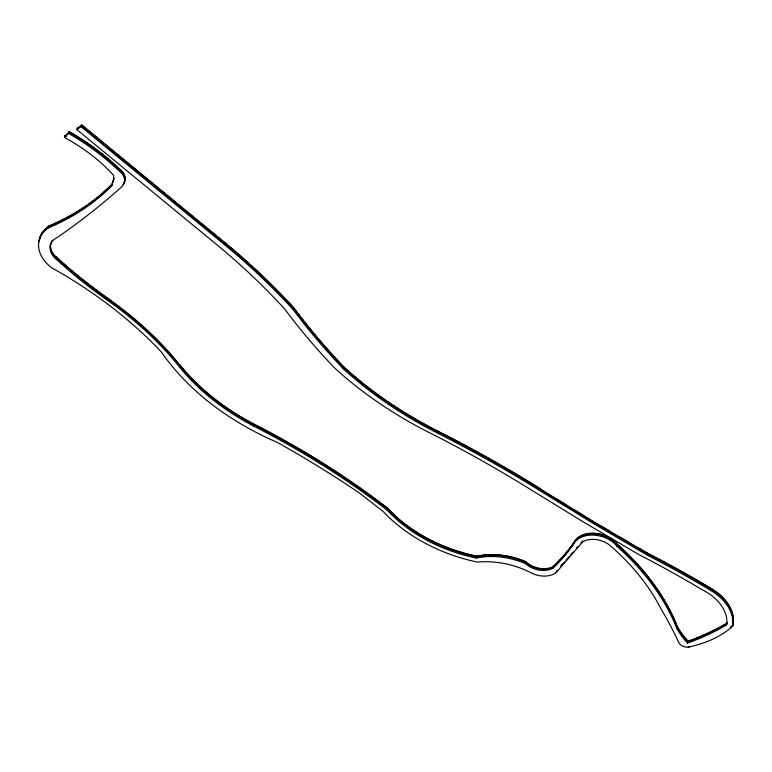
<?xml version="1.0" encoding="UTF-8"?>
<svg xmlns="http://www.w3.org/2000/svg" width="772" height="772" viewBox="0 0 772 772"><rect width="100%" height="100%" fill="white"/><g stroke="black" fill="none" stroke-linecap="round" stroke-linejoin="round"><path stroke-width="1.16" d="M113.677 179.017L113.6 175.379A161.589 112.451 15 0 0 68.235 139.549L64.423 137.464L64.916 135.631L65.813 136.036M64.906 136.248L65.051 135.708L66.189 136.326M65.195 135.698L65.244 136.345M64.423 137.464L68.515 133.363L68.998 131.539A223.542 155.558 15 0 1 118.975 168.557A16.791 11.686 15 0 1 124.051 182.674A16.695 11.619 15 0 0 124.562 181.304M48.356 227.914L48.839 226.09A270.644 188.339 15 0 0 112.162 184.045L111.67 185.869A270.644 188.339 15 0 1 48.356 227.914A39.333 27.367 15 0 0 51.463 267.662L53.924 268.994A397.87 276.878 15 0 1 161.367 351.964A236.801 164.793 15 0 0 277.582 442.51A918.41 639.139 15 0 1 358.662 492.478L383.163 511.469A139.404 97.011 15 0 0 468.102 559.932L477.395 562.112A70.551 49.099 15 0 1 531.57 573.094A20.14 14.012 15 0 0 541.49 575.98L544.887 576.115A20.14 14.012 15 0 0 556.236 572.457L583.024 541.568A19.937 13.877 15 0 1 610.266 545.688A236.377 164.494 15 0 1 661.131 609.166L662.048 610.71A464.204 323.043 15 0 1 678.8 642.661A7.701 5.356 15 0 0 687.138 647.139L689.878 646.743A114.188 79.468 15 0 0 732.618 626.266L733.004 624.403A48.443 33.707 15 0 0 711.562 588.891A840.785 585.108 15 0 0 648.142 553.553L638.319 547.975M118.975 168.557L118.492 170.38A16.791 11.686 15 0 1 121.638 186.872A978.693 681.087 15 0 1 57.109 237.573A20.95 14.581 15 0 0 55.159 258.253A457.613 318.46 15 0 0 107.578 300.385L112.008 303.512A334.18 232.555 15 0 1 179.558 367.047A207.861 144.654 15 0 0 253.197 425.874A682.487 474.954 15 0 1 387.119 510.099A130.121 90.556 15 0 0 476.372 558.059A60.67 42.219 15 0 1 525.645 563.743A19.609 13.645 15 0 0 552.868 568.298L554.441 566.802A275.845 191.967 15 0 0 573.548 544.154A24.656 17.158 15 0 1 593.745 535.131A24.656 17.158 15 0 1 617.069 546.393A259.508 180.59 15 0 1 676.841 628.495A77.808 54.146 15 0 0 687.649 643.086A279.908 194.785 15 0 0 726.703 624.876A45.316 31.536 15 0 0 702.578 589.982A840.785 585.108 15 0 0 639.1 554.701L583.285 521.92L530.779 489.651A1015.084 706.409 15 0 0 428.856 432.378A347.265 241.665 15 0 1 334.778 368.147A674.371 469.299 15 0 1 284.733 309.061A639.949 445.347 15 0 0 216.006 244.039L76.862 129.609L77.345 127.785M76.862 129.609L81.031 126.685L81.523 124.861L225.048 242.881A639.949 445.347 15 0 1 293.775 307.912A674.371 469.299 15 0 0 343.82 366.999A347.265 241.665 15 0 0 437.907 431.23A1014.987 706.341 15 0 1 539.763 488.56L565.953 504.743M253.496 424.639A207.957 144.721 15 0 1 179.828 365.783A334.073 232.488 15 0 0 112.287 302.267L107.858 299.14A457.728 318.537 15 0 1 55.43 256.989L55.574 256.458A21.047 14.649 15 0 1 50.894 242.997M55.159 258.253L55.652 256.429A457.613 318.46 15 0 0 108.061 298.561L112.5 301.688A334.18 232.555 15 0 1 180.05 365.224A207.861 144.654 15 0 0 253.689 424.05A682.487 474.954 15 0 1 387.612 508.275A130.236 90.633 15 0 0 476.874 556.313A60.583 42.161 15 0 1 526.089 561.968A19.705 13.713 15 0 0 553.428 566.532L555.01 565.027A275.942 192.035 15 0 0 574.127 542.369A24.559 17.09 15 0 1 594.247 533.384A24.559 17.09 15 0 1 617.484 544.607A259.421 180.532 15 0 1 677.237 626.681A77.924 54.233 15 0 0 686.926 640.094L687.977 641.889L686.781 640.625A77.924 54.233 15 0 1 677.092 627.211A259.421 180.532 15 0 0 617.339 545.138A24.559 17.09 15 0 0 594.102 533.915A24.559 17.09 15 0 0 573.982 542.899A275.942 192.035 15 0 1 554.865 565.558L553.292 567.063A19.705 13.713 15 0 1 525.935 562.498A60.583 42.161 15 0 0 476.739 556.853A130.236 90.633 15 0 1 387.39 508.844A682.371 474.877 15 0 0 253.496 424.639M122.98 184.411A16.695 11.619 15 0 0 118.763 169.126L118.907 168.595A223.233 155.355 15 0 0 69.036 131.645L68.998 131.539M107.578 300.385L108.061 298.561M179.828 365.783L179.963 365.252A207.957 144.721 15 0 0 253.641 424.108A682.371 474.877 15 0 1 387.534 508.314A130.121 90.556 15 0 0 476.864 556.236A60.67 42.219 15 0 1 526.137 561.919L525.645 563.743M179.558 367.047L180.05 365.224M732.618 626.266A48.549 33.785 15 0 0 711.137 590.657A840.785 585.108 15 0 0 647.65 555.377L591.834 522.596L539.329 490.326A1015.084 706.409 15 0 0 437.415 433.053A347.265 241.665 15 0 1 343.337 368.823A674.371 469.299 15 0 1 293.292 309.736A639.949 445.347 15 0 0 224.555 244.705L225.048 242.881M253.197 425.874L253.689 424.05M730.65 626.825A114.053 79.371 15 0 0 732.869 624.934A48.443 33.707 15 0 0 711.427 589.422A840.689 585.051 15 0 0 647.949 554.132L592.124 521.361L539.618 489.091A1014.987 706.341 15 0 0 437.714 431.818A347.371 241.742 15 0 1 343.608 367.568A674.467 469.366 15 0 1 293.553 308.472L293.698 307.941A639.824 445.261 15 0 0 224.97 242.929L81.523 124.861M293.292 309.736L293.775 307.912A674.467 469.366 15 0 0 343.743 367.038A347.371 241.742 15 0 0 437.859 431.287A1015.084 706.409 15 0 1 539.821 488.502L539.329 490.326M343.337 368.823L343.82 366.999M387.39 508.844L387.534 508.314L387.119 510.099M437.714 431.818L437.859 431.287L437.415 433.053M476.372 558.059L476.864 556.236M552.868 568.298L553.36 566.474L554.923 564.979A275.845 191.967 15 0 0 574.04 542.33A24.656 17.158 15 0 1 594.228 533.307A24.656 17.158 15 0 1 617.561 544.569A259.508 180.59 15 0 1 677.324 626.671A77.808 54.146 15 0 0 688.141 641.262L687.649 643.086M556.236 572.457L556.728 570.633M573.548 544.154L574.04 542.33M573.982 542.899L574.127 542.369M617.069 546.393L617.561 544.569M647.65 555.377L648.142 553.553L618.864 536.636M676.841 628.495L677.324 626.671M711.137 590.657L711.62 588.833A840.689 585.051 15 0 0 648.094 553.601M111.67 185.869L113.831 178.342M113.928 178.361L112.114 184.614A270.75 188.416 15 0 1 48.771 226.678A39.227 27.3 15 0 0 39.111 241.684M560.665 566.088L562.238 564.274M562.016 564.747L564.38 562.026M565.953 560.211L569.109 556.573M570.691 554.759L573.056 552.028M576.202 548.4L577.784 546.576M580.93 542.948L582.513 541.124M64.829 136.113L68.891 132.176A223.233 155.355 15 0 1 118.763 169.126M77.268 128.268L81.321 125.44L224.835 243.46A639.824 445.261 15 0 1 293.553 308.472M688.17 647.071L689.878 646.743M628.63 542.262L601.108 526.118M610.025 531.339L592.269 520.83M592.327 520.772L574.667 510.167M583.507 515.455L557.162 499.407M112.432 301.736L108.003 298.61A457.728 318.537 15 0 1 55.574 256.458M81.031 126.685L224.555 244.705M68.515 133.363A223.542 155.558 15 0 1 118.492 170.38M727.185 623.052A279.908 194.785 15 0 1 688.141 641.262M48.839 226.09A39.333 27.367 15 0 0 39.16 241.134A39.227 27.3 15 0 1 39.671 238.789M711.62 588.833A48.549 33.785 15 0 1 733.111 624.442M55.43 256.989A21.047 14.649 15 0 1 50.749 243.527M51.483 241.732A21.047 14.649 15 0 1 52.544 240.063M727.147 623.631A280.419 195.142 15 0 1 687.977 641.889M112.258 184.083A270.75 188.416 15 0 1 48.916 226.148A39.227 27.3 15 0 0 39.99 237.641M727.292 623.101A280.419 195.142 15 0 1 688.122 641.358M118.907 168.595A16.695 11.619 15 0 1 124.91 179.895"/></g></svg>
